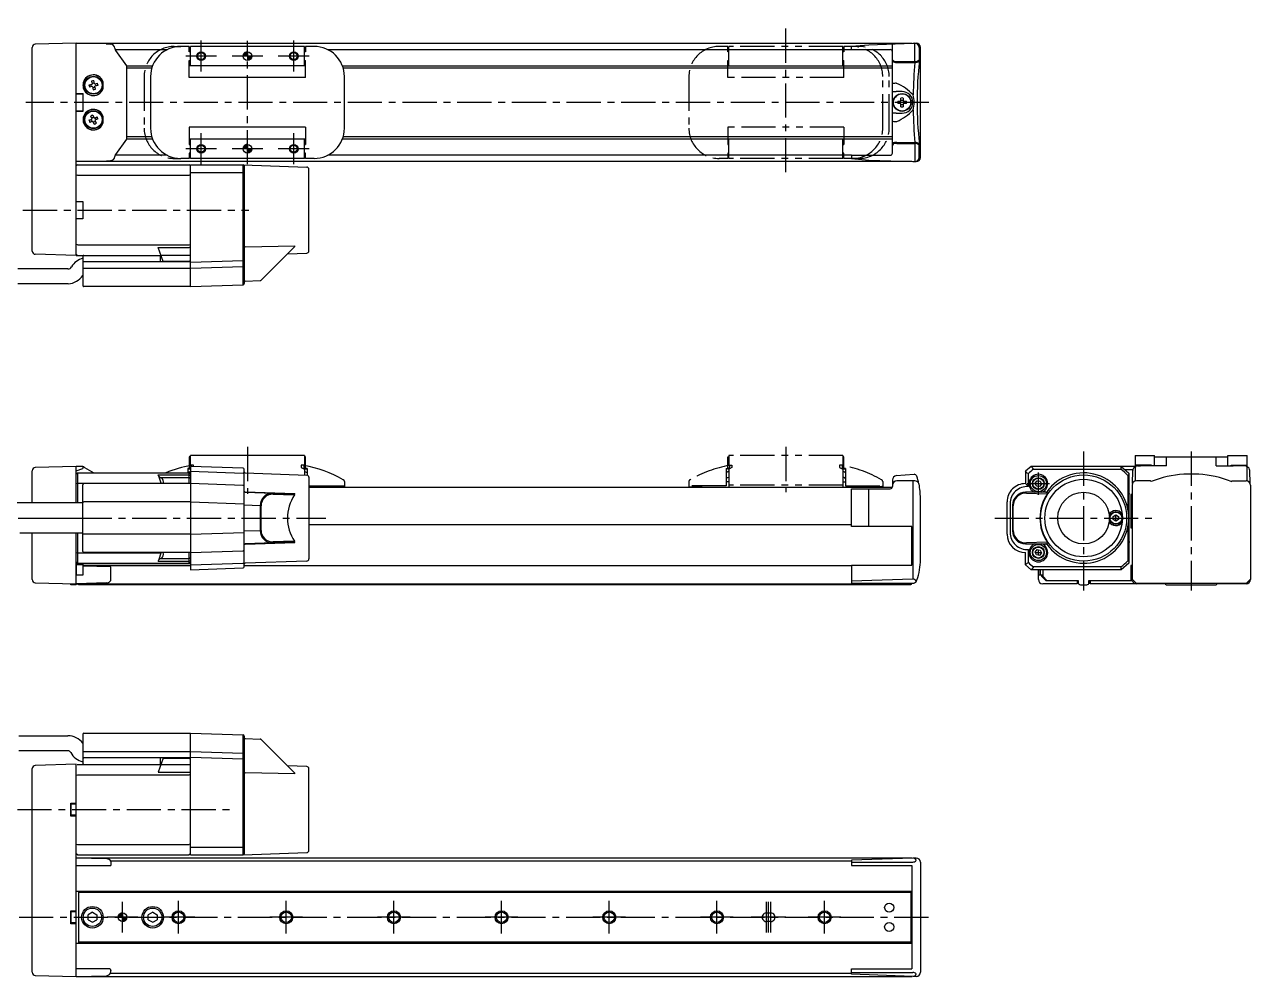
# Model space of a CAD drawing. Extents: x 0 to 855, y -8 to 442.
# Drawn here: x 286 to 855, y 0 to 442 of the extents above; entities that cross this region are included whole.
import ezdxf

# ---------------------------------------------------------------- set-up
doc = ezdxf.new("R2010")
doc.units = 0
doc.header["$LTSCALE"] = 0.5
doc.linetypes.add('CENTER', pattern=[50.8, 31.75, -6.35, 6.35, -6.35])
doc.linetypes.add('PHANTOM', pattern=[63.5, 31.75, -6.35, 6.35, -6.35, 6.35, -6.35])
for name, color, linetype in [('MSM_CENTER', 1, 'CENTER'), ('MSM_CONTINUOUS', 7, 'CONTINUOUS'), ('MSM_IMAGINARY', 6, 'PHANTOM'), ('MSM_NARROW', 5, 'CONTINUOUS')]:
    doc.layers.add(name, color=color, linetype=linetype)

# ---------------------------------------------------------------- blocks, each defined once
blk = doc.blocks.new('*U52')
at = {"layer": 'MSM_CONTINUOUS', "linetype": 'CONTINUOUS'}
for p, q in [((389.11, 427.34), (389.11, 426.72)), ((391.11, 427.34), (391.01, 426.72)), ((389.11, 426.72), (389.11, 426.17)), ((389.11, 426.17), (389.11, 425.72)), ((389.11, 425.72), (389.11, 425.44)), ((389.73, 425.44), (389.11, 425.34)), ((389.11, 425.34), (389.11, 425.44)), ((390.28, 425.72), (389.73, 425.44)), ((390.73, 426.17), (390.28, 425.72)), ((391.01, 426.72), (390.73, 426.17))]:
    blk.add_line(p, q, dxfattribs=at)
for points in [[(389.11, 427.34), (389.11, 426.72), (391.01, 426.72)], [(389.11, 426.72), (389.11, 426.17), (390.73, 426.17)], [(389.11, 426.17), (389.11, 425.72), (390.28, 425.72)], [(389.11, 425.72), (389.11, 425.44), (389.73, 425.44)]]:
    blk.add_solid(points, dxfattribs=at)
at = {"layer": 'MSM_CONTINUOUS', "linetype": 'CONTINUOUS', "extrusion": (0, 0, -1)}
for points in [[(-389.11, 427.34), (-391.11, 427.34), (-391.01, 426.72)], [(-389.11, 426.72), (-391.01, 426.72), (-390.73, 426.17)], [(-389.11, 426.17), (-390.73, 426.17), (-390.28, 425.72)], [(-389.11, 425.72), (-390.28, 425.72), (-389.73, 425.44)], [(-389.11, 425.44), (-389.73, 425.44), (-389.11, 425.34)]]:
    blk.add_solid(points, dxfattribs=at)
blk = doc.blocks.new('*U53')
at = {"layer": 'MSM_CONTINUOUS', "linetype": 'CONTINUOUS'}
for p, q in [((387.21, 427.96), (387.11, 427.34)), ((387.49, 428.52), (387.21, 427.96)), ((387.93, 428.96), (387.49, 428.52)), ((388.49, 429.25), (387.93, 428.96)), ((389.11, 429.34), (388.49, 429.25)), ((389.11, 429.25), (389.11, 429.34)), ((389.11, 429.25), (389.11, 428.96)), ((389.11, 428.96), (389.11, 428.52)), ((389.11, 428.52), (389.11, 427.96)), ((389.11, 427.96), (389.11, 427.34))]:
    blk.add_line(p, q, dxfattribs=at)
for points in [[(387.21, 427.96), (387.11, 427.34), (389.11, 427.34)], [(387.49, 428.52), (387.21, 427.96), (389.11, 427.96)], [(387.93, 428.96), (387.49, 428.52), (389.11, 428.52)], [(388.49, 429.25), (387.93, 428.96), (389.11, 428.96)], [(389.11, 429.34), (388.49, 429.25), (389.11, 429.25)]]:
    blk.add_solid(points, dxfattribs=at)
at = {"layer": 'MSM_CONTINUOUS', "linetype": 'CONTINUOUS', "extrusion": (0, 0, -1)}
for points in [[(-387.21, 427.96), (-389.11, 427.96), (-389.11, 427.34)], [(-387.49, 428.52), (-389.11, 428.52), (-389.11, 427.96)], [(-387.93, 428.96), (-389.11, 428.96), (-389.11, 428.52)], [(-388.49, 429.25), (-389.11, 429.25), (-389.11, 428.96)]]:
    blk.add_solid(points, dxfattribs=at)
blk = doc.blocks.new('*U54')
at = {"layer": 'MSM_CONTINUOUS', "linetype": 'CONTINUOUS'}
for p, q in [((387.21, 384.96), (387.11, 384.34)), ((387.49, 385.52), (387.21, 384.96)), ((387.93, 385.96), (387.49, 385.52)), ((388.49, 386.25), (387.93, 385.96)), ((389.11, 386.34), (388.49, 386.25)), ((389.11, 386.25), (389.11, 386.34)), ((389.11, 386.25), (389.11, 385.96)), ((389.11, 385.96), (389.11, 385.52)), ((389.11, 385.52), (389.11, 384.96)), ((389.11, 384.96), (389.11, 384.34))]:
    blk.add_line(p, q, dxfattribs=at)
for points in [[(387.21, 384.96), (387.11, 384.34), (389.11, 384.34)], [(387.49, 385.52), (387.21, 384.96), (389.11, 384.96)], [(387.93, 385.96), (387.49, 385.52), (389.11, 385.52)], [(388.49, 386.25), (387.93, 385.96), (389.11, 385.96)], [(389.11, 386.34), (388.49, 386.25), (389.11, 386.25)]]:
    blk.add_solid(points, dxfattribs=at)
at = {"layer": 'MSM_CONTINUOUS', "linetype": 'CONTINUOUS', "extrusion": (0, 0, -1)}
for points in [[(-387.21, 384.96), (-389.11, 384.96), (-389.11, 384.34)], [(-387.49, 385.52), (-389.11, 385.52), (-389.11, 384.96)], [(-387.93, 385.96), (-389.11, 385.96), (-389.11, 385.52)], [(-388.49, 386.25), (-389.11, 386.25), (-389.11, 385.96)]]:
    blk.add_solid(points, dxfattribs=at)
blk = doc.blocks.new('*U55')
at = {"layer": 'MSM_CONTINUOUS', "linetype": 'CONTINUOUS'}
for p, q in [((389.11, 384.34), (389.11, 383.72)), ((389.11, 383.72), (389.11, 383.17)), ((389.11, 383.17), (389.11, 382.72)), ((389.11, 382.72), (389.11, 382.44)), ((389.73, 382.44), (389.11, 382.34)), ((389.11, 382.34), (389.11, 382.44)), ((390.28, 382.72), (389.73, 382.44)), ((390.73, 383.17), (390.28, 382.72)), ((391.01, 383.72), (390.73, 383.17)), ((391.11, 384.34), (391.01, 383.72))]:
    blk.add_line(p, q, dxfattribs=at)
for points in [[(389.11, 384.34), (389.11, 383.72), (391.01, 383.72)], [(389.11, 383.72), (389.11, 383.17), (390.73, 383.17)], [(389.11, 383.17), (389.11, 382.72), (390.28, 382.72)], [(389.11, 382.72), (389.11, 382.44), (389.73, 382.44)]]:
    blk.add_solid(points, dxfattribs=at)
at = {"layer": 'MSM_CONTINUOUS', "linetype": 'CONTINUOUS', "extrusion": (0, 0, -1)}
for points in [[(-389.11, 384.34), (-391.11, 384.34), (-391.01, 383.72)], [(-389.11, 383.72), (-391.01, 383.72), (-390.73, 383.17)], [(-389.11, 383.17), (-390.73, 383.17), (-390.28, 382.72)], [(-389.11, 382.72), (-390.28, 382.72), (-389.73, 382.44)], [(-389.11, 382.44), (-389.73, 382.44), (-389.11, 382.34)]]:
    blk.add_solid(points, dxfattribs=at)
blk = doc.blocks.new('*U56')
at = {"layer": 'MSM_CONTINUOUS', "linetype": 'CONTINUOUS'}
for p, q in [((329.49, 28.68), (329.21, 28.12)), ((329.93, 29.12), (329.49, 28.68)), ((330.49, 29.4), (329.93, 29.12)), ((331.11, 29.5), (330.49, 29.4)), ((331.11, 29.4), (331.11, 29.5)), ((331.11, 29.4), (331.11, 29.12)), ((331.11, 29.12), (331.11, 28.68)), ((331.11, 28.68), (331.11, 28.12)), ((329.21, 28.12), (329.11, 27.5)), ((331.11, 28.12), (331.11, 27.5))]:
    blk.add_line(p, q, dxfattribs=at)
for points in [[(329.49, 28.68), (329.21, 28.12), (331.11, 28.12)], [(329.93, 29.12), (329.49, 28.68), (331.11, 28.68)], [(330.49, 29.4), (329.93, 29.12), (331.11, 29.12)], [(331.11, 29.5), (330.49, 29.4), (331.11, 29.4)], [(329.21, 28.12), (329.11, 27.5), (331.11, 27.5)]]:
    blk.add_solid(points, dxfattribs=at)
at = {"layer": 'MSM_CONTINUOUS', "linetype": 'CONTINUOUS', "extrusion": (0, 0, -1)}
for points in [[(-329.49, 28.68), (-331.11, 28.68), (-331.11, 28.12)], [(-329.93, 29.12), (-331.11, 29.12), (-331.11, 28.68)], [(-330.49, 29.4), (-331.11, 29.4), (-331.11, 29.12)], [(-329.21, 28.12), (-331.11, 28.12), (-331.11, 27.5)]]:
    blk.add_solid(points, dxfattribs=at)
blk = doc.blocks.new('*U57')
at = {"layer": 'MSM_CONTINUOUS', "linetype": 'CONTINUOUS'}
for p, q in [((331.11, 27.5), (331.11, 26.88)), ((331.11, 26.88), (331.11, 26.32)), ((331.11, 26.32), (331.11, 25.88)), ((331.11, 25.88), (331.11, 25.6)), ((331.73, 25.6), (331.11, 25.5)), ((331.11, 25.5), (331.11, 25.6)), ((332.28, 25.88), (331.73, 25.6)), ((332.73, 26.32), (332.28, 25.88)), ((333.01, 26.88), (332.73, 26.32)), ((333.11, 27.5), (333.01, 26.88))]:
    blk.add_line(p, q, dxfattribs=at)
for points in [[(331.11, 27.5), (331.11, 26.88), (333.01, 26.88)], [(331.11, 26.88), (331.11, 26.32), (332.73, 26.32)], [(331.11, 26.32), (331.11, 25.88), (332.28, 25.88)], [(331.11, 25.88), (331.11, 25.6), (331.73, 25.6)]]:
    blk.add_solid(points, dxfattribs=at)
at = {"layer": 'MSM_CONTINUOUS', "linetype": 'CONTINUOUS', "extrusion": (0, 0, -1)}
for points in [[(-331.11, 27.5), (-333.11, 27.5), (-333.01, 26.88)], [(-331.11, 26.88), (-333.01, 26.88), (-332.73, 26.32)], [(-331.11, 26.32), (-332.73, 26.32), (-332.28, 25.88)], [(-331.11, 25.88), (-332.28, 25.88), (-331.73, 25.6)], [(-331.11, 25.6), (-331.73, 25.6), (-331.11, 25.5)]]:
    blk.add_solid(points, dxfattribs=at)

msp = doc.modelspace()

# ---------------------------------------------------------------- linework, layer by layer
at = {"layer": 'MSM_CENTER'}
for p, q in [((639.11, 373.42), (639.11, 442.01)), ((367.61, 420.16), (367.61, 434.52)), ((389.11, 377.16), (389.11, 434.42)), ((410.61, 420.16), (410.61, 434.52)), ((374.79, 427.34), (360.43, 427.34)), ((396.19, 427.34), (382.03, 427.34)), ((417.79, 427.34), (403.43, 427.34)), ((705.58, 405.84), (286.19, 405.84)), ((367.61, 377.16), (367.61, 391.52)), ((410.61, 377.16), (410.61, 391.52)), ((374.79, 384.34), (360.43, 384.34)), ((396.19, 384.34), (382.03, 384.34)), ((417.79, 384.34), (403.43, 384.34)), ((284.81, 355.84), (389.74, 355.84)), ((389.11, 245.85), (389.11, 224.08)), ((639.11, 245.85), (639.11, 224.89)), ((777.39, 243.72), (777.39, 179.17)), ((827.39, 243.72), (827.39, 179.17)), ((756.4, 223.63), (756.4, 234.07)), ((751.18, 228.85), (761.62, 228.85)), ((284.81, 212.83), (425.56, 212.85)), ((736.11, 212.85), (811.59, 212.85)), ((792.4, 211.6), (792.4, 214.1)), ((755.15, 196.85), (757.65, 196.85)), ((756.4, 195.6), (756.4, 198.1)), ((282.28, 77.49), (382.44, 77.49)), ((331.11, 20.42), (331.11, 34.58)), ((357.11, 19.92), (357.11, 35.08)), ((407.11, 19.92), (407.11, 35.08)), ((457.11, 19.92), (457.11, 35.08)), ((507.11, 19.92), (507.11, 35.08)), ((557.11, 19.92), (557.11, 35.08)), ((607.11, 19.92), (607.11, 35.08)), ((630.11, 20.42), (630.11, 34.58)), ((631.11, 20.42), (631.11, 34.58)), ((632.11, 20.42), (632.11, 34.58)), ((657.11, 19.92), (657.11, 35.08)), ((283.06, 27.5), (705.63, 27.5)), ((338.19, 27.5), (324.03, 27.5)), ((364.69, 27.5), (349.53, 27.5)), ((414.69, 27.5), (399.53, 27.5)), ((464.69, 27.5), (449.53, 27.5)), ((514.69, 27.5), (499.53, 27.5)), ((564.69, 27.5), (549.53, 27.5)), ((614.69, 27.5), (599.53, 27.5)), ((637.19, 27.5), (623.03, 27.5)), ((639.19, 27.5), (625.03, 27.5)), ((664.69, 27.5), (649.53, 27.5))]:
    msp.add_line(p, q, dxfattribs=at)
at = {"layer": 'MSM_CONTINUOUS'}
for p, q in [((309.61, 433.34), (290.57, 432.84)), ((309.61, 433.34), (697.61, 433.34)), ((323.57, 432.98), (309.61, 433.34)), ((309.61, 334.83), (309.61, 433.34)), ((323.57, 432.98), (325.57, 432.83)), ((677.61, 432.63), (698.11, 433.34)), ((688.61, 382.34), (688.61, 433.01)), ((697.61, 433.34), (697.61, 433.33)), ((698.11, 433.34), (699.61, 433.34)), ((699, 424.85), (699, 433.34)), ((289.11, 336.83), (289.11, 431.34)), ((327.71, 430.34), (327.86, 430.01)), ((327.71, 430.34), (351.8, 430.34)), ((327.86, 430.01), (332.98, 422.84)), ((362.11, 431.84), (358.11, 431.84)), ((362.11, 429.34), (362.11, 431.84)), ((362.11, 430.34), (362.61, 430.34)), ((362.61, 429.34), (362.11, 429.34)), ((415.61, 431.84), (362.61, 431.84)), ((362.61, 422.84), (362.61, 431.84)), ((415.61, 422.84), (415.61, 431.84)), ((415.61, 430.34), (416.11, 430.34)), ((416.11, 429.34), (415.61, 429.34)), ((420.11, 431.84), (416.11, 431.84)), ((416.11, 431.84), (416.11, 429.34)), ((426.41, 430.34), (669.61, 430.34)), ((669.61, 431.93), (677.61, 432.63)), ((669.61, 430.34), (669.61, 431.93)), ((669.61, 430.34), (687.61, 430.34)), ((700.96, 431.34), (700.96, 425.67)), ((701.61, 380.34), (701.61, 431.34)), ((332.98, 422.84), (345.03, 422.84)), ((332.99, 422.84), (332.99, 388.84)), ((333, 422.84), (333, 417.84)), ((333, 421.84), (344.69, 421.84)), ((362.11, 417.34), (362.11, 425.34)), ((362.11, 425.34), (362.61, 425.34)), ((416.11, 422.84), (362.11, 422.84)), ((415.61, 425.34), (416.11, 425.34)), ((416.11, 417.34), (416.11, 425.34)), ((433.18, 422.84), (688.61, 422.84)), ((433.52, 421.84), (688.61, 421.84)), ((690.61, 424.84), (698.88, 424.84)), ((690.61, 424.45), (698.96, 424.45)), ((698.88, 424.84), (699, 424.85)), ((699.05, 424.45), (698.96, 424.45)), ((316.73, 415.76), (317.01, 414.25)), ((318.02, 414.44), (317.74, 415.95)), ((333.01, 417.84), (333, 417.84)), ((333.01, 417.84), (333.01, 393.84)), ((344.11, 417.84), (344.11, 393.84)), ((416.11, 417.34), (362.11, 417.34)), ((434.11, 393.84), (434.11, 417.84)), ((309.61, 409.97), (312.86, 409.97)), ((312.61, 409.84), (312.74, 409.97)), ((312.74, 401.71), (312.74, 409.97)), ((312.86, 401.71), (312.86, 409.97)), ((315.51, 413.98), (317.01, 414.25)), ((317.2, 413.24), (315.69, 412.96)), ((316.63, 413.14), (316.44, 414.15)), ((316.9, 414.82), (317.92, 415.01)), ((317.2, 413.24), (317.48, 411.74)), ((318.31, 412.87), (317.3, 412.68)), ((318.02, 414.44), (319.52, 414.72)), ((319.71, 413.71), (318.21, 413.43)), ((318.49, 411.93), (318.21, 413.43)), ((318.58, 414.55), (318.77, 413.54)), ((322.13, 412.4), (322.13, 415.28)), ((688.61, 410.84), (690.43, 410.84)), ((693.11, 410.84), (690.43, 410.84)), ((309.61, 409.84), (312.61, 409.84)), ((312.61, 409.84), (312.61, 401.84)), ((691.07, 406.36), (692.59, 406.36)), ((692.59, 405.33), (691.07, 405.33)), ((692.02, 405.33), (692.02, 406.36)), ((692.59, 406.36), (692.59, 407.89)), ((692.59, 406.93), (693.62, 406.93)), ((692.59, 403.8), (692.59, 405.33)), ((693.62, 404.75), (692.59, 404.75)), ((693.62, 407.89), (693.62, 406.36)), ((693.62, 406.36), (695.15, 406.36)), ((695.15, 405.33), (693.62, 405.33)), ((693.62, 405.33), (693.62, 403.8)), ((694.2, 406.36), (694.2, 405.33)), ((312.61, 401.84), (309.61, 401.84)), ((309.61, 401.71), (312.86, 401.71)), ((312.61, 401.84), (312.74, 401.71)), ((316.93, 398.12), (316.35, 399.53)), ((316.71, 398.65), (317.66, 399.05)), ((317.3, 399.93), (317.89, 398.52)), ((317.89, 398.52), (319.29, 399.1)), ((318.41, 398.74), (318.81, 397.79)), ((322.13, 396.56), (322.13, 399.13)), ((690.43, 400.84), (688.61, 400.84)), ((690.43, 400.84), (693.11, 400.84)), ((315.52, 397.53), (316.93, 398.12)), ((317.33, 397.17), (315.92, 396.58)), ((316.8, 396.95), (316.41, 397.9)), ((317.92, 395.76), (317.33, 397.17)), ((318.5, 397.04), (317.55, 396.64)), ((319.69, 398.15), (318.28, 397.57)), ((318.28, 397.57), (318.87, 396.16)), ((333, 393.84), (333, 388.84)), ((333, 393.84), (333.01, 393.84)), ((416.11, 394.34), (362.11, 394.34)), ((362.11, 394.34), (362.11, 386.34)), ((416.11, 394.34), (416.11, 386.34)), ((332.98, 388.84), (327.86, 381.68)), ((345.03, 388.84), (332.98, 388.84)), ((333, 389.04), (332.99, 389.04)), ((344.69, 389.84), (333, 389.84)), ((416.11, 388.84), (362.11, 388.84)), ((362.61, 379.84), (362.61, 388.84)), ((415.61, 379.84), (415.61, 388.84)), ((688.61, 388.84), (433.18, 388.84)), ((688.61, 389.84), (433.52, 389.84)), ((690.61, 387.23), (698.96, 387.23)), ((699.05, 387.23), (698.96, 387.23)), ((362.11, 386.34), (362.61, 386.34)), ((362.61, 382.34), (362.11, 382.34)), ((362.11, 382.34), (362.11, 379.84)), ((415.61, 386.34), (416.11, 386.34)), ((416.11, 382.34), (415.61, 382.34)), ((416.11, 379.84), (416.11, 382.34)), ((690.61, 386.84), (698.88, 386.84)), ((698.88, 386.84), (699, 386.84)), ((698.88, 386.84), (699, 386.84)), ((699, 386.84), (699, 378.34)), ((700.96, 380.34), (700.96, 386.01)), ((309.61, 378.34), (323.66, 378.71)), ((697.61, 378.34), (309.61, 378.34)), ((310.11, 376.84), (309.61, 376.34)), ((310.11, 376.84), (362.11, 376.84)), ((323.66, 378.71), (325.57, 378.85)), ((351.8, 381.34), (327.67, 381.34)), ((362.11, 379.84), (358.11, 379.84)), ((362.61, 381.34), (362.11, 381.34)), ((362.61, 376.34), (362.11, 376.84)), ((415.61, 379.84), (362.61, 379.84)), ((362.61, 320.34), (362.61, 376.84)), ((362.61, 376.84), (387.12, 376.84)), ((387.13, 321.2), (387.12, 376.84)), ((387.12, 376.84), (416.64, 375.83)), ((387.61, 376.34), (387.61, 321.7)), ((416.11, 381.34), (415.61, 381.34)), ((420.11, 379.84), (416.11, 379.84)), ((669.61, 381.34), (426.41, 381.34)), ((669.61, 381.34), (669.61, 379.76)), ((669.61, 381.34), (687.61, 381.34)), ((669.61, 379.76), (677.61, 379.06)), ((677.61, 379.06), (698.11, 378.34)), ((697.61, 378.34), (697.61, 378.36)), ((698.11, 378.34), (699.61, 378.34)), ((310.11, 372.01), (309.61, 371.84)), ((310.11, 372.01), (362.11, 372.01)), ((362.61, 371.84), (362.11, 372.01)), ((362.61, 373.34), (387.12, 373.34)), ((417.61, 336.86), (417.61, 374.83)), ((309.61, 359.84), (312.61, 359.84)), ((312.61, 359.84), (312.61, 351.84)), ((312.61, 351.84), (309.61, 351.84)), ((310.11, 339.68), (309.61, 339.85)), ((310.11, 339.68), (362.11, 339.68)), ((350.01, 332.04), (347.66, 338.49)), ((347.66, 338.49), (362.11, 338.48)), ((362.11, 339.68), (362.61, 339.85)), ((362.11, 338.48), (362.61, 338.8)), ((388.09, 338.77), (411.07, 339.19)), ((395.41, 323.25), (410.93, 338.76)), ((309.61, 334.83), (290.57, 335.33)), ((309.61, 335.34), (310.11, 334.84)), ((309.61, 334.83), (310.11, 334.84)), ((310.11, 334.84), (348.99, 334.84)), ((312.61, 334.34), (312.61, 320.84)), ((362.61, 331.83), (313.11, 331.83)), ((348.61, 334.84), (348.61, 331.83)), ((348.94, 334.97), (362.11, 334.97)), ((362.11, 332.04), (350.01, 332.04)), ((360.71, 332.04), (360.71, 331.83)), ((362.11, 334.97), (362.61, 334.95)), ((362.61, 332.54), (362.11, 332.04)), ((387.12, 332.33), (362.61, 331.47)), ((407.71, 335.54), (416.64, 335.86)), ((305.74, 328.54), (282.42, 328.54)), ((312.61, 328.84), (362.61, 328.84)), ((362.61, 328.84), (387.12, 329.69)), ((387.12, 329.69), (387.61, 329.69)), ((305.88, 321.54), (282.44, 321.54)), ((362.61, 320.34), (313.11, 320.34)), ((362.61, 320.34), (387.13, 321.2)), ((388.09, 322.86), (395.07, 323.1)), ((362.61, 241.35), (362.11, 241.35)), ((362.11, 241.35), (362.11, 235.64)), ((415.61, 241.85), (362.61, 241.85)), ((362.61, 237.27), (362.61, 241.85)), ((415.61, 241.85), (415.61, 237.27)), ((416.11, 241.35), (415.61, 241.35)), ((416.11, 235.64), (416.11, 241.35)), ((801.39, 241.85), (801.39, 230.09)), ((801.39, 241.85), (810.39, 241.85)), ((810.39, 237.17), (810.39, 241.85)), ((810.39, 241.35), (844.39, 241.35)), ((815.89, 237.17), (815.89, 241.35)), ((838.89, 237.17), (838.89, 241.35)), ((844.39, 237.17), (844.39, 241.85)), ((844.39, 241.85), (853.39, 241.85)), ((853.39, 230.09), (853.39, 241.85)), ((289.11, 219.85), (289.11, 234.85)), ((309.61, 236.85), (290.57, 236.35)), ((312.61, 236.77), (309.61, 236.85)), ((309.61, 219.85), (309.61, 236.85)), ((309.61, 234.85), (312.61, 235.85)), ((309.61, 233.35), (310.11, 233.85)), ((310.11, 233.85), (362.11, 233.85)), ((310.11, 233.85), (310.11, 219.85)), ((312.61, 236.77), (312.61, 235.85)), ((313.48, 236.34), (317.8, 233.85)), ((362.11, 235.85), (361.36, 235.85)), ((361.36, 235.85), (361.36, 233.85)), ((361.36, 235.48), (362.61, 235.75)), ((362.61, 233.35), (362.11, 233.85)), ((362.11, 228.85), (362.11, 233.85)), ((364.11, 237.35), (362.61, 237.35)), ((387.13, 235.99), (362.61, 236.85)), ((362.61, 236.85), (362.61, 188.85)), ((362.61, 234.6), (387.13, 233.74)), ((363.01, 237.12), (363.01, 236.84)), ((364.11, 236.82), (364.11, 237.35)), ((387.61, 190.2), (387.61, 235.49)), ((388.09, 233.83), (416.64, 232.83)), ((415.61, 237.35), (414.11, 237.35)), ((414.11, 237.35), (414.11, 236.35)), ((414.11, 236.35), (415.61, 235.48)), ((415.21, 237.12), (415.21, 236.64)), ((415.61, 235.84), (415.61, 232.87)), ((416.86, 235.85), (416.11, 235.85)), ((416.86, 235.85), (416.86, 232.8)), ((753.03, 236.85), (750.4, 234.6)), ((750.4, 234.6), (750.4, 228.85)), ((751.26, 233.74), (750.4, 234.6)), ((751.76, 233.53), (751.26, 233.74)), ((751.76, 227.49), (751.76, 233.53)), ((801.39, 236.85), (753.03, 236.85)), ((753.89, 235.99), (753.03, 236.85)), ((754.06, 235.49), (753.89, 235.99)), ((754.06, 235.49), (794.73, 235.49)), ((794.73, 235.49), (794.9, 235.99)), ((794.9, 235.99), (794.9, 236.85)), ((794.9, 236.85), (798.4, 233.72)), ((796.58, 235.35), (800.25, 235.35)), ((798.4, 233.72), (798.4, 191.98)), ((800.03, 228.88), (800.19, 234.9)), ((808.89, 237.35), (801.39, 237.35)), ((801.41, 236.35), (801.39, 236.35)), ((801.39, 236.09), (801.39, 236.15)), ((802.39, 237.17), (803.89, 237.17)), ((803.89, 237.31), (803.89, 237.32)), ((803.89, 237.32), (807.89, 237.32)), ((803.89, 237.17), (803.89, 237.31)), ((807.89, 237.32), (807.89, 237.31)), ((807.89, 237.31), (807.89, 237.17)), ((815.89, 237.17), (807.89, 237.17)), ((808.89, 237.17), (808.89, 237.35)), ((838.89, 237.17), (846.89, 237.17)), ((845.89, 237.35), (853.39, 237.35)), ((845.89, 237.17), (845.89, 237.35)), ((846.89, 237.32), (846.89, 237.17)), ((846.89, 237.32), (850.89, 237.32)), ((850.89, 237.17), (850.89, 237.32)), ((852.39, 237.17), (850.89, 237.17)), ((853.38, 236.35), (853.39, 236.35)), ((854.76, 228.88), (854.6, 234.9)), ((309.61, 228.84), (310.11, 229.01)), ((310.11, 229.01), (348.99, 229.01)), ((312.61, 197.35), (312.61, 228.35)), ((362.61, 228.85), (313.11, 228.85)), ((347.67, 232.86), (362.11, 232.86)), ((347.67, 232.86), (347.95, 232.31)), ((347.95, 232.31), (348.26, 231.92)), ((348.26, 231.92), (348.6, 231.69)), ((348.6, 231.69), (349.13, 231.62)), ((348.99, 231.65), (362.11, 231.65)), ((348.99, 229.01), (348.99, 228.85)), ((348.99, 229.01), (348.99, 228.85)), ((362.61, 232.49), (362.11, 232.86)), ((362.61, 231.15), (362.11, 231.65)), ((362.61, 233.35), (362.6, 233.35)), ((362.61, 233.35), (362.6, 233.35)), ((387.13, 227.99), (362.61, 228.85)), ((417.61, 231.83), (417.61, 193.86)), ((417.61, 227.85), (420.11, 227.85)), ((420.11, 227.85), (434.03, 227.85)), ((434.03, 227.35), (434.03, 227.85)), ((434.11, 229.77), (434.11, 227.35)), ((688.61, 230.56), (688.61, 227.45)), ((690.43, 232.55), (698.69, 233.27)), ((699, 230.15), (690.61, 230.15)), ((698.11, 228.15), (698.11, 184.52)), ((750.4, 228.85), (751.76, 227.49)), ((754.97, 229.04), (755.85, 230.18)), ((755.52, 227.7), (754.97, 229.04)), ((755.85, 230.18), (757.28, 229.99)), ((757.83, 228.66), (756.96, 227.51)), ((757.28, 229.99), (757.83, 228.66)), ((798.4, 232.87), (797.9, 232.66)), ((797.9, 232.66), (797.9, 219.27)), ((799.89, 228.15), (799.89, 184.52)), ((808.39, 230.15), (801.89, 230.15)), ((808.78, 229.76), (808.39, 230.15)), ((846, 229.76), (846.39, 230.15)), ((846.39, 230.15), (852.89, 230.15)), ((854.89, 228.15), (854.89, 184.35)), ((387.61, 225.33), (387.62, 225.28)), ((387.62, 225.28), (387.64, 225.22)), ((387.64, 225.22), (387.69, 225.17)), ((387.69, 225.17), (387.75, 225.13)), ((387.75, 225.13), (387.82, 225.09)), ((387.82, 225.09), (387.9, 225.07)), ((387.9, 225.07), (388, 225.05)), ((388, 225.05), (388.09, 225.04)), ((388.09, 225.04), (411.07, 224.25)), ((388.09, 224.83), (410.23, 224.06)), ((401.11, 223.89), (410.57, 223.56)), ((410.57, 223.56), (410.93, 223.61)), ((417.61, 227.15), (688.56, 227.15)), ((434.11, 227.35), (432.11, 227.35)), ((669.61, 208.95), (669.61, 226.45)), ((669.61, 226.45), (687.61, 226.45)), ((677.61, 208.95), (677.61, 226.45)), ((701.61, 193.65), (701.61, 222.15)), ((759.92, 224.83), (750.42, 224.83)), ((750.86, 224.39), (760.32, 224.06)), ((756.96, 227.51), (755.52, 227.7)), ((760.75, 224.25), (760.33, 225.04)), ((799.39, 223.85), (799.39, 208.35)), ((799.89, 223.85), (799.39, 223.85)), ((799.42, 223.65), (799.89, 223.65)), ((312.61, 219.85), (282.18, 219.85)), ((312.61, 220.35), (313.11, 220.35)), ((362.61, 220.35), (313.11, 220.35)), ((362.61, 220.35), (387.61, 219.5)), ((395.07, 218.59), (387.61, 218.84)), ((395.07, 218.59), (395.07, 207.11)), ((395.07, 218.59), (395.41, 218.59)), ((395.41, 207.11), (395.41, 218.59)), ((741.9, 205.35), (741.9, 220.35)), ((743.26, 219.5), (743.26, 206.2)), ((744.42, 218.84), (744.42, 206.86)), ((744.66, 207.11), (744.66, 218.59)), ((797.9, 219.27), (798.4, 219.27)), ((799.39, 217.85), (799.82, 217.42)), ((799.82, 217.42), (799.39, 217.42)), ((799.82, 215.28), (799.82, 217.42)), ((282.67, 212.85), (312.61, 212.85)), ((791.12, 213.59), (792.4, 214.33)), ((791.12, 212.11), (791.12, 213.59)), ((792.4, 211.37), (791.12, 212.11)), ((792.4, 214.33), (793.68, 213.59)), ((793.68, 212.11), (792.4, 211.37)), ((793.68, 213.59), (793.68, 212.11)), ((799.39, 215.28), (799.82, 215.28)), ((799.39, 214.85), (799.82, 215.28)), ((312.61, 205.85), (283.37, 205.85)), ((289.11, 184.35), (289.11, 205.85)), ((309.61, 191.35), (309.61, 205.85)), ((310.11, 205.85), (310.11, 191.85)), ((362.61, 205.35), (312.61, 205.35)), ((362.61, 205.35), (387.61, 206.2)), ((387.61, 206.86), (395.07, 207.11)), ((395.07, 207.11), (395.41, 207.11)), ((417.61, 209.85), (669.61, 209.85)), ((697.61, 208.95), (669.61, 208.95)), ((697.61, 190.95), (697.61, 208.95)), ((797.9, 206.42), (798.4, 206.42)), ((797.9, 206.42), (797.9, 193.03)), ((799.39, 208.35), (799.89, 208.35)), ((799.89, 208.65), (799.59, 208.35)), ((410.23, 201.64), (388.09, 200.87)), ((388.09, 200.66), (411.07, 201.45)), ((410.57, 202.14), (401.11, 201.81)), ((410.93, 202.09), (410.57, 202.14)), ((750.42, 200.87), (759.92, 200.87)), ((760.32, 201.64), (750.86, 201.31)), ((760.33, 200.66), (760.75, 201.45)), ((309.61, 196.86), (310.11, 196.68)), ((310.11, 196.68), (348.99, 196.68)), ((362.61, 196.85), (313.11, 196.85)), ((347.95, 193.38), (348.26, 193.78)), ((348.26, 193.78), (348.6, 194)), ((348.6, 194), (349.13, 194.07)), ((348.99, 196.85), (348.99, 196.68)), ((348.99, 194.05), (362.11, 194.05)), ((362.11, 191.85), (362.11, 196.85)), ((362.11, 194.05), (362.61, 194.55)), ((362.61, 196.85), (387.13, 197.7)), ((750.4, 191.1), (750.4, 196.85)), ((751.76, 192.17), (751.76, 198.2)), ((754.97, 197.04), (755.85, 198.18)), ((755.52, 195.7), (754.97, 197.04)), ((756.96, 195.51), (755.52, 195.7)), ((755.85, 198.18), (757.28, 197.99)), ((757.83, 196.66), (756.96, 195.51)), ((757.28, 197.99), (757.83, 196.66)), ((310.11, 191.85), (309.61, 192.35)), ((309.61, 191.76), (362.61, 191.76)), ((309.61, 191.35), (312.61, 191.35)), ((309.61, 181.85), (309.61, 191.35)), ((309.61, 191.35), (309.61, 186.35)), ((310.11, 191.85), (362.11, 191.85)), ((312.61, 191.35), (312.61, 186.35)), ((312.61, 190.85), (362.61, 190.85)), ((325.61, 190.23), (312.61, 190.57)), ((325.61, 183.85), (325.61, 190.23)), ((347.67, 192.83), (347.95, 193.38)), ((347.67, 192.83), (362.11, 192.83)), ((362.11, 192.83), (362.61, 193.21)), ((362.11, 191.85), (362.61, 192.35)), ((362.61, 191.1), (387.13, 191.95)), ((362.61, 188.85), (387.13, 189.7)), ((387.61, 190.85), (669.61, 190.85)), ((416.64, 192.86), (388.09, 191.87)), ((669.61, 190.95), (697.61, 190.95)), ((669.61, 190.95), (669.61, 182.65)), ((750.4, 191.1), (751.26, 191.95)), ((753.03, 188.85), (750.4, 191.1)), ((751.26, 191.95), (751.76, 192.17)), ((753.89, 189.7), (753.03, 188.85)), ((794.9, 188.85), (753.03, 188.85)), ((754.06, 190.2), (753.89, 189.7)), ((794.73, 190.2), (754.06, 190.2)), ((756.39, 184.35), (756.39, 188.85)), ((756.47, 188.85), (756.47, 186.35)), ((757.39, 186.35), (757.39, 188.85)), ((758.39, 188.85), (758.39, 185.85)), ((794.9, 189.7), (794.73, 190.2)), ((798.4, 191.98), (794.9, 188.85)), ((794.9, 188.85), (794.9, 189.7)), ((797.9, 193.03), (798.4, 192.83)), ((799.89, 190.85), (799.39, 190.85)), ((799.39, 190.85), (799.39, 183.85)), ((799.89, 190.65), (799.69, 190.85)), ((290.57, 182.85), (309.61, 182.35)), ((307.11, 181.85), (307.11, 182.41)), ((312.61, 186.35), (309.61, 186.35)), ((323.77, 182.72), (309.61, 182.35)), ((309.61, 182.35), (697.61, 182.35)), ((310.61, 181.85), (310.61, 182.35)), ((698.1, 184.52), (669.61, 183.52)), ((669.61, 182.65), (698.12, 182.65)), ((697.11, 182.35), (697.11, 181.85)), ((697.61, 182.35), (697.61, 182.65)), ((758.39, 186.35), (756.39, 186.35)), ((757.89, 186.35), (757.89, 185.85)), ((757.96, 185.92), (757.89, 185.85)), ((759.89, 183.85), (757.89, 185.85)), ((757.96, 185.92), (757.96, 186.35)), ((757.96, 185.92), (759.96, 183.92)), ((758.39, 185.85), (760.39, 183.85)), ((774.35, 182.35), (758.39, 182.35)), ((759.89, 183.85), (759.96, 183.92)), ((759.89, 183.85), (774.89, 183.85)), ((759.96, 183.92), (760.32, 183.92)), ((774.35, 183.85), (774.35, 182.35)), ((774.39, 182.42), (774.35, 182.35)), ((774.39, 183.85), (774.39, 182.42)), ((774.99, 182.42), (774.39, 182.42)), ((774.89, 183.85), (774.89, 182.85)), ((780.39, 182.42), (779.79, 182.42)), ((779.89, 183.85), (799.96, 183.85)), ((779.89, 182.85), (779.89, 183.85)), ((780.39, 183.85), (780.39, 182.42)), ((780.44, 182.35), (780.39, 182.42)), ((780.44, 182.35), (780.44, 183.85)), ((815.39, 182.35), (780.44, 182.35)), ((799.39, 184.35), (799.64, 184.1)), ((799.64, 184.1), (799.96, 183.85)), ((799.89, 184.52), (801.76, 182.65)), ((801.76, 182.65), (853.02, 182.65)), ((815.39, 182.25), (815.39, 182.65)), ((815.79, 181.85), (815.39, 182.25)), ((839.39, 182.25), (838.99, 181.85)), ((839.39, 182.25), (839.39, 182.65)), ((852.89, 182.35), (839.39, 182.35)), ((853.02, 182.65), (854.89, 184.52)), ((309.61, 181.85), (307.11, 181.85)), ((697.11, 181.85), (310.61, 181.85)), ((775.89, 181.85), (778.89, 181.85)), ((815.79, 181.85), (838.99, 181.85)), ((282.9, 111.79), (305.74, 111.79)), ((312.61, 112.49), (312.61, 98.49)), ((313.11, 113), (362.61, 113)), ((362.61, 56.49), (362.61, 113)), ((362.61, 113), (387.13, 112.14)), ((387.12, 56.5), (387.13, 112.14)), ((387.61, 111.64), (387.61, 57)), ((388.09, 110.48), (395.07, 110.24)), ((395.41, 110.09), (410.93, 94.58)), ((305.74, 104.79), (282.92, 104.79)), ((312.61, 104.5), (362.61, 104.51)), ((362.61, 104.51), (387.12, 103.65)), ((309.61, 98.5), (290.57, 98)), ((309.61, 0), (309.61, 98.5)), ((309.99, 98.49), (348.99, 98.49)), ((310.11, 98.49), (310.11, 98.49)), ((362.61, 101.49), (313.11, 101.49)), ((350.01, 101.29), (347.66, 94.86)), ((348.61, 101.49), (348.61, 98.49)), ((348.94, 98.37), (362.11, 98.37)), ((350.01, 101.29), (362.11, 101.29)), ((360.71, 101.29), (360.71, 101.49)), ((362.11, 101.29), (362.61, 100.79)), ((362.11, 98.37), (362.61, 98.4)), ((362.61, 101.87), (387.12, 101.01)), ((416.64, 97.49), (407.71, 97.8)), ((289.11, 2), (289.11, 96.5)), ((309.61, 93.48), (310.11, 93.65)), ((310.11, 93.65), (362.11, 93.65)), ((347.66, 94.86), (362.11, 94.87)), ((362.11, 94.87), (362.61, 94.54)), ((362.61, 93.48), (362.11, 93.65)), ((411.07, 94.15), (388.09, 94.58)), ((417.61, 58.51), (417.61, 96.49)), ((307.01, 80.5), (309.61, 80.55)), ((307.01, 74.5), (307.01, 80.5)), ((307.01, 79.99), (307.11, 79.99)), ((307.11, 80.5), (307.11, 74.5)), ((309.61, 80), (307.11, 80)), ((307.11, 74.99), (307.01, 74.99)), ((309.61, 74.45), (307.01, 74.5)), ((307.11, 75), (309.61, 75)), ((309.61, 61.5), (310.11, 61.33)), ((310.11, 56.49), (309.61, 56.99)), ((310.11, 61.33), (362.11, 61.33)), ((362.61, 61.5), (362.11, 61.33)), ((362.61, 56.99), (362.11, 56.49)), ((362.61, 60), (387.12, 60)), ((387.12, 56.5), (416.64, 57.51)), ((697.61, 55), (309.61, 55)), ((323.86, 54.63), (309.61, 55)), ((309.61, 51.5), (325.61, 51.5)), ((310.11, 56.49), (362.11, 56.49)), ((669.61, 53.5), (325.61, 53.5)), ((325.61, 53.5), (325.61, 51.5)), ((362.61, 56.5), (387.12, 56.5)), ((698.1, 55), (669.61, 54)), ((669.61, 54), (669.61, 51.5)), ((669.61, 53.13), (698.12, 53.13)), ((669.61, 51.5), (697.61, 51.5)), ((697.61, 54.98), (697.61, 55)), ((697.61, 51.5), (697.61, 3.5)), ((698.11, 55), (698.1, 55)), ((699.61, 55), (698.11, 55)), ((701.61, 53), (701.61, 2)), ((697.61, 39.5), (309.61, 39.5)), ((310.61, 39.5), (310.61, 15.5)), ((310.61, 39.1), (697.11, 39.1)), ((697.11, 39.5), (697.11, 15.5)), ((307.01, 30.5), (309.61, 30.55)), ((307.01, 24.5), (307.01, 30.5)), ((307.11, 30.5), (307.11, 24.5)), ((309.61, 30), (307.11, 30)), ((317.11, 29.86), (315.07, 28.68)), ((315.07, 26.32), (315.07, 28.68)), ((317.11, 29.86), (319.15, 28.68)), ((319.15, 28.68), (319.15, 26.32)), ((345.11, 29.86), (343.07, 28.68)), ((343.07, 26.32), (343.07, 28.68)), ((345.11, 29.86), (347.15, 28.68)), ((347.15, 28.68), (347.15, 26.32)), ((630.11, 29.5), (632.11, 29.5)), ((309.61, 24.45), (307.01, 24.5)), ((307.11, 25), (309.61, 25)), ((315.07, 26.32), (317.11, 25.14)), ((317.11, 25.14), (319.15, 26.32)), ((343.07, 26.32), (345.11, 25.14)), ((345.11, 25.14), (347.15, 26.32)), ((632.11, 25.5), (630.11, 25.5)), ((309.61, 15.5), (697.61, 15.5)), ((697.11, 15.9), (310.61, 15.9)), ((290.57, 0.5), (309.61, 0)), ((325.41, 3.5), (309.61, 3.5)), ((309.61, 0), (323.66, 0.37)), ((309.61, 0), (697.61, 0)), ((325.41, 3.5), (325.61, 2.63)), ((325.41, 1.5), (669.61, 1.5)), ((325.61, 2.37), (325.61, 2.63)), ((669.61, 3.5), (697.61, 3.5)), ((669.61, 1), (669.61, 3.5)), ((669.61, 1.87), (698.12, 1.87)), ((698.1, 0), (669.61, 1)), ((697.61, 0.02), (697.61, 0)), ((698.11, 0), (698.1, 0)), ((699.61, 0), (698.11, 0))]:
    msp.add_line(p, q, dxfattribs=at)
for centre, radius in [((367.61, 427.34), 1.62), ((389.11, 427.34), 2), ((410.61, 427.34), 1.62), ((317.61, 413.84), 4.15), ((317.61, 413.84), 4), ((693.11, 405.84), 4.15), ((693.11, 405.84), 4), ((317.61, 397.84), 4.15), ((317.61, 397.84), 4), ((367.61, 384.34), 1.62), ((389.11, 384.34), 2), ((410.61, 384.34), 1.62), ((756.4, 228.85), 3.75), ((756.4, 228.85), 2.75), ((756.4, 228.85), 2.55), ((777.39, 212.85), 20), ((777.4, 212.85), 18), ((777.4, 212.85), 12), ((792.4, 212.85), 3), ((792.4, 212.85), 2.75), ((756.4, 196.85), 3.75), ((756.4, 196.85), 2.75), ((756.4, 196.85), 2.55), ((317.11, 27.5), 5), ((317.11, 27.5), 4.25), ((331.11, 27.5), 2), ((345.11, 27.5), 5), ((345.11, 27.5), 4.25), ((357.11, 27.5), 2.46), ((407.11, 27.5), 2.46), ((457.11, 27.5), 2.46), ((507.11, 27.5), 2.46), ((557.11, 27.5), 2.46), ((607.11, 27.5), 2.46), ((657.11, 27.5), 2.46), ((687.11, 32), 2.1), ((687.11, 23), 2.1)]:
    msp.add_circle(centre, radius, dxfattribs=at)
for centre, radius, start, end in [((290.61, 431.34), 1.5, 91.5, 180), ((325.49, 430.82), 2.01, 5.0183, 87.7799), ((698.98, 431.36), 1.98, 359.4211, 89.4095), ((699.61, 431.34), 2, 0.0005, 89.9997), ((328.97, 431.12), 1.48, 184.7116, 211.5732), ((358.11, 417.84), 14, 90, 180), ((420.11, 417.84), 14, 0, 90), ((687.61, 429.34), 1, 359.9986, 90.0006), ((690.29, 426.91), 2.09, 216.2974, 278.7025), ((690.16, 427.08), 2.67, 234.5555, 279.707), ((969.06, 401.66), 270.97, 175.1754, 178.3805), ((669.61, 418.26), 30, 11.9156, 12.6812), ((699, 427.6), 2.75, 270.0714, 315.4882), ((699.12, 428.96), 4.5, 269.1252, 296.2792), ((874.09, 405.84), 174.02, 173.7069, 186.2931), ((673.35, 419.66), 28.26, 10.7272, 12.2855), ((317.54, 413.84), 4.82, 17.399, 165.9082), ((317.61, 413.84), 4.75, 17.6548, 342.3452), ((321.35, 393.74), 22.49, 99.2377, 101.8614), ((317.42, 413.84), 4.71, 165.5719, 194.427), ((317.54, 413.84), 4.82, 194.0905, 342.6011), ((337.72, 417.59), 22.51, 189.2387, 191.8607), ((313.86, 433.95), 22.5, 279.238, 281.8615), ((297.51, 410.1), 22.5, 9.2379, 11.8615), ((688.75, 414.42), 0.183, 105.3444, 141.2178), ((689.46, 410.36), 4.3, 95.6786, 100.1228), ((689.82, 408.85), 5.85, 92.9714, 97.784), ((690.79, 386.29), 28.43, 90.7241, 92.5638), ((690.42, 414.28), 0.429, 64.4399, 88.585), ((681.87, 394.2), 22.26, 42.7918, 66.8738), ((693.11, 405.84), 5, 270, 90), ((713.62, 405.84), 22.56, 178.6921, 181.3079), ((693.11, 385.4), 22.5, 88.6882, 91.3118), ((672.63, 405.84), 22.52, 358.6899, 1.3101), ((686.61, 405.84), 12.1, 343.3009, 16.6989), ((317.8, 397.84), 5.04, 168.9192, 191.0821), ((317.54, 397.84), 4.77, 15.6129, 168.2942), ((317.61, 397.84), 4.7, 15.8427, 344.1573), ((325.48, 378.97), 22.5, 111.3441, 113.9674), ((298.74, 389.97), 22.49, 21.3433, 23.9675), ((681.87, 417.49), 22.26, 293.1262, 317.2082), ((693.11, 426.3), 22.51, 268.6889, 271.3111), ((965.29, 409.81), 267.19, 181.5967, 184.8472), ((317.54, 397.84), 4.77, 191.7075, 344.387), ((336.48, 405.72), 22.5, 201.3441, 203.9675), ((309.73, 416.72), 22.51, 291.3444, 293.9668), ((358.11, 393.84), 14, 180, 270), ((420.11, 393.84), 14, 270, 0), ((688.79, 397.33), 0.251, 222.8365, 272.4963), ((690.34, 408.8), 11.82, 262.5374, 270.46), ((690.41, 397.47), 0.493, 273.0178, 293.9573), ((690.2, 384.42), 2.85, 81.7683, 123.9877), ((669.61, 393.43), 30, 347.3188, 348.0844), ((699.11, 382.7), 4.53, 63.8001, 90.7962), ((329.47, 380.53), 1.97, 144.4536, 157.3178), ((687.61, 382.34), 1, 269.9994, 0.0013), ((690.31, 384.74), 2.12, 81.8774, 143.1225), ((698.99, 384.07), 2.77, 44.6675, 89.7729), ((673.28, 392.04), 28.33, 347.7162, 349.2707), ((325.49, 380.86), 2.01, 272.2217, 354.9801), ((329.49, 380.52), 2.01, 157.2793, 175.0532), ((387.11, 376.34), 0.501, 0.0514, 88.5522), ((416.61, 374.83), 1, 0.0001, 88), ((698.98, 380.32), 1.98, 270.5905, 0.5789), ((699.61, 380.34), 2, 270.0003, 359.9996), ((387.2, 372.77), 0.575, 44.2899, 97.5714), ((290.61, 336.83), 1.5, 180, 268.5), ((388.11, 338.27), 0.5, 92.0136, 179.9555), ((410.62, 339.11), 0.455, 311.3137, 10.4267), ((416.61, 336.86), 1, 272, 0), ((314.97, 325.03), 8.75, 105.6939, 149.2461), ((313.11, 334.34), 0.5, 90.0012, 179.9996), ((313.11, 331.33), 0.5, 89.9991, 180.0009), ((387.19, 332.92), 0.594, 263.704, 314.7468), ((305.74, 330.53), 2, 270, 329.2461), ((304.86, 331.02), 9.53, 276.1736, 324.4042), ((387.11, 330.2), 0.5, 271.9464, 359.8064), ((313.11, 320.84), 0.5, 179.9986, 270.0014), ((387.11, 321.7), 0.5, 272, 360), ((388.11, 322.36), 0.5, 92, 180), ((395.06, 323.6), 0.5, 272, 315), ((290.61, 234.85), 1.5, 91.5, 180), ((310.05, 230.41), 6.85, 59.9291, 68.0799), ((374.1, 178.38), 60, 100.8189, 112.4166), ((382.49, 189.77), 48.96, 113.9578, 115.5686), ((362.01, 236.64), 1, 281.9978, 306.8699), ((362.81, 237.12), 0.2, 360, 81.4696), ((387.11, 235.49), 0.5, 0.0414, 87.1578), ((387.2, 233.25), 0.494, 34.0728, 97.6396), ((388.11, 234.33), 0.5, 180.0001, 267.9999), ((415.41, 237.12), 0.2, 98.5304, 180), ((416.21, 236.64), 1, 180, 258.0022), ((404.12, 178.38), 60, 60.568, 79.1811), ((401.77, 167.75), 69.39, 77.4423, 78.4976), ((397.09, 192.72), 45.71, 64.3741, 66.0996), ((771.39, 212.86), 28.51, 127.446, 133.5244), ((777.41, 212.85), 20.99, 215.5105, 144.4895), ((777.4, 212.86), 28.5, 44.0041, 52.554), ((802.19, 234.85), 2, 113.3721, 178.5074), ((802.4, 236.16), 1.01, 90.6398, 180.6256), ((852.38, 236.16), 1.01, 359.3744, 89.3603), ((852.6, 234.85), 2, 1.4926, 66.6279), ((313.11, 228.35), 0.5, 90, 180), ((317.13, 220.23), 33.04, 15.4091, 22.4757), ((346.99, 229.41), 3.07, 349.3808, 45.921), ((387.11, 227.49), 0.5, 0.074, 88), ((416.61, 231.83), 1, 360, 88), ((432.11, 244.35), 17, 256.0694, 270), ((433.11, 229.77), 1, 0, 60.568), ((690.61, 230.56), 2, 95, 180), ((690.61, 228.15), 2, 90.0008, 179.9991), ((726.8, 228.65), 28.69, 177.002, 180.997), ((698.21, 231.4), 1.93, 27.3644, 75.5497), ((699, 228.15), 2, 11.5374, 89.9995), ((670.41, 222.2), 31.19, 12.1828, 18.8857), ((669.61, 222.15), 32, 359.9997, 11.5373), ((750.4, 220.35), 8.5, 90, 180.0001), ((756.4, 228.85), 4.35, 292.5696, 247.4304), ((801.89, 228.15), 2, 90, 180), ((827.21, 184.14), 49.21, 93.8433, 111.9947), ((827.39, 97.82), 135.45, 88.5287, 91.4713), ((827.56, 184.1), 49.24, 68.0113, 86.1507), ((852.89, 228.15), 2, 0, 90), ((388.11, 225.33), 0.5, 180, 268), ((390.12, 224.94), 2.03, 177.0479, 182.9521), ((400.69, 218.77), 5.62, 89.2252, 181.7909), ((400.78, 218.53), 5.37, 86.5006, 179.3548), ((400.67, 223.96), 0.442, 351.0051, 76.8461), ((427.3, 212.85), 19.59, 146.6823, 213.3178), ((410.34, 225.56), 1.5, 265.9972, 299.244), ((410.13, 223.63), 0.442, 351.0054, 76.8454), ((410.18, 224.12), 0.904, 325.7749, 8.1874), ((687.61, 227.45), 1, 269.9991, 0.0016), ((751.28, 219.49), 8.02, 86.5526, 179.9412), ((750.41, 218.84), 5.99, 89.9774, 180.0227), ((750.53, 218.53), 5.87, 86.7948, 179.4057), ((776.75, 212.85), 19.65, 144.5357, 215.4643), ((759.92, 225.33), 0.5, 270.0378, 324.438), ((760.36, 224.54), 0.487, 265.0402, 322.4318), ((795.9, 224.1), 2.75, 335.38, 24.62), ((792.4, 212.85), 3.5, 34.2906, 152.6349), ((756.89, 212.85), 41.51, 351.0984, 8.9016), ((792.4, 212.85), 3.5, 207.3651, 325.7094), ((400.69, 206.93), 5.62, 178.2091, 270.7748), ((400.78, 207.17), 5.37, 180.6452, 273.4994), ((750.4, 205.35), 8.5, 180, 270), ((751.28, 206.21), 8.02, 180.0588, 273.4474), ((750.41, 206.86), 5.99, 179.9773, 270.0226), ((750.53, 207.17), 5.87, 180.5944, 273.2051), ((388.11, 200.37), 0.5, 92, 180), ((388.03, 200.2), 0.455, 82.8045, 159.2667), ((390.12, 200.76), 2.03, 177.0479, 182.9521), ((400.67, 201.74), 0.441, 282.7853, 9.0333), ((410.13, 202.07), 0.442, 283.1539, 8.9951), ((410.34, 200.14), 1.51, 60.7591, 93.9991), ((410.18, 201.58), 0.904, 351.8125, 34.2251), ((756.4, 196.85), 4.35, 112.5696, 67.4304), ((759.92, 200.36), 0.5, 35.5618, 89.9628), ((760.36, 201.15), 0.487, 37.5735, 94.9537), ((795.9, 201.6), 2.75, 335.38, 24.62), ((313.11, 197.35), 0.5, 180, 270), ((317.13, 205.46), 33.04, 337.5243, 344.5909), ((346.99, 196.28), 3.07, 314.079, 10.6192), ((387.11, 198.2), 0.5, 272, 0), ((416.61, 193.86), 1, 272, 359.9999), ((671.61, 193.65), 30, 341.2505, 0.0002), ((387.2, 192.44), 0.494, 262.3445, 325.9951), ((387.11, 190.2), 0.5, 272.8419, 359.9586), ((388.11, 191.37), 0.5, 92, 180), ((771.39, 212.83), 28.5, 226.4755, 232.5541), ((777.4, 212.83), 28.5, 307.446, 315.9959), ((290.61, 184.35), 1.5, 180, 268.5), ((323.68, 184.92), 2.21, 272.3369, 330.8456), ((698.22, 183.13), 1.39, 6.904, 94.6317), ((698.12, 184.65), 2, 269.9999, 317.4811), ((697.68, 184.91), 2.51, 319.9035, 338.8274), ((758.39, 184.35), 2, 180, 270), ((775.89, 182.85), 1, 180, 270), ((778.89, 182.85), 1, 270, 0), ((801.89, 184.34), 1.99, 194.3621, 270.1012), ((852.89, 184.35), 2, 270, 0), ((305.74, 103.29), 8.5, 36.1195, 89.9998), ((313.13, 112.48), 0.518, 91.936, 179.199), ((387.11, 111.64), 0.5, 0, 88), ((388.11, 110.98), 0.5, 180, 268), ((395.06, 109.74), 0.5, 44.9996, 88.0014), ((305.74, 103.29), 1.5, 28.4364, 90.0007), ((314.97, 108.29), 9, 208.4369, 254.7528), ((290.61, 96.5), 1.5, 91.5, 180), ((313.11, 101.99), 0.5, 179.9991, 270.0009), ((313.11, 98.99), 0.5, 180, 269.9992), ((416.61, 96.49), 1, 360, 88), ((388.11, 95.08), 0.5, 180.0761, 267.9864), ((410.62, 94.24), 0.455, 349.5733, 48.6863), ((387.11, 57), 0.501, 271.4478, 359.9486), ((416.61, 58.51), 1, 271.9999, 360), ((323.81, 52.63), 2, 25.8614, 88.5046), ((698.22, 53.62), 1.38, 6.5822, 94.9536), ((698.12, 55.13), 2, 269.9999, 317.4812), ((699.61, 53), 2, 0.0004, 89.9997), ((630.11, 27.5), 2, 89.9999, 270.0001), ((632.11, 27.5), 2, 269.9999, 90.0001), ((290.61, 2), 1.5, 180.0001, 268.4998), ((323.61, 2.37), 2, 271.5, 359.9999), ((698.22, 1.38), 1.38, 265.0465, 353.4176), ((698.12, -0.13), 2, 42.5187, 90.0002), ((699.61, 2), 2, 270.0003, 359.9996)]:
    msp.add_arc(centre, radius, start, end, dxfattribs=at)
at = {"layer": 'MSM_IMAGINARY'}
for p, q in [((355.11, 431.84), (358.11, 431.84)), ((612.11, 431.84), (608.11, 431.84)), ((612.11, 429.34), (612.11, 431.84)), ((612.61, 429.34), (612.11, 429.34)), ((665.61, 431.84), (612.61, 431.84)), ((612.61, 422.84), (612.61, 431.84)), ((665.61, 422.84), (665.61, 431.84)), ((666.11, 429.34), (665.61, 429.34)), ((666.11, 431.84), (666.11, 429.34)), ((670.11, 431.84), (666.11, 431.84)), ((673.11, 431.84), (670.11, 431.84)), ((612.11, 417.34), (612.11, 425.34)), ((612.11, 425.34), (612.61, 425.34)), ((665.61, 425.34), (666.11, 425.34)), ((666.11, 417.34), (666.11, 425.34)), ((341.11, 417.84), (341.11, 393.84)), ((594.11, 417.84), (594.11, 393.84)), ((666.11, 417.34), (612.11, 417.34)), ((684.11, 393.84), (684.11, 417.84)), ((687.11, 393.84), (687.11, 417.84)), ((612.11, 394.34), (612.11, 386.34)), ((666.11, 394.34), (612.11, 394.34)), ((666.11, 394.34), (666.11, 386.34)), ((612.61, 379.84), (612.61, 388.84)), ((665.61, 379.84), (665.61, 388.84)), ((612.11, 386.34), (612.61, 386.34)), ((612.61, 382.34), (612.11, 382.34)), ((612.11, 382.34), (612.11, 379.84)), ((665.61, 386.34), (666.11, 386.34)), ((666.11, 382.34), (665.61, 382.34)), ((666.11, 379.84), (666.11, 382.34)), ((355.11, 379.84), (358.11, 379.84)), ((612.11, 379.84), (608.11, 379.84)), ((665.61, 379.84), (612.61, 379.84)), ((670.11, 379.84), (666.11, 379.84)), ((673.11, 379.84), (670.11, 379.84)), ((612.11, 241.35), (612.61, 241.35)), ((612.11, 235.64), (612.11, 241.35)), ((665.61, 241.85), (612.61, 241.85)), ((612.61, 241.85), (612.61, 237.27)), ((665.61, 241.85), (665.61, 237.27)), ((666.11, 241.35), (665.61, 241.35)), ((666.11, 237.17), (666.11, 241.35)), ((611.36, 235.85), (612.11, 235.85)), ((611.36, 235.85), (611.36, 227.85)), ((612.61, 235.75), (611.36, 235.48)), ((612.61, 237.35), (614.11, 237.35)), ((614.11, 236.35), (612.61, 235.48)), ((612.61, 235.84), (612.61, 227.15)), ((613.01, 237.12), (613.01, 236.64)), ((614.11, 237.35), (614.11, 236.35)), ((665.61, 237.35), (664.11, 237.35)), ((664.11, 237.35), (664.11, 236.35)), ((664.11, 236.35), (665.61, 235.48)), ((665.21, 237.12), (665.21, 236.64)), ((665.61, 235.84), (665.61, 227.15)), ((666.11, 235.64), (666.11, 237.17)), ((666.86, 235.85), (666.11, 235.85)), ((666.86, 235.85), (666.86, 227.85)), ((594.11, 229.77), (594.11, 227.35)), ((611.36, 227.85), (594.19, 227.85)), ((594.19, 227.35), (594.19, 227.85)), ((612.61, 229.65), (611.36, 229.65)), ((612.1, 231.65), (612.61, 231.83)), ((665.61, 228.15), (612.61, 228.15)), ((666.11, 231.65), (665.61, 231.83)), ((665.61, 229.65), (666.86, 229.65)), ((666.86, 227.85), (684.03, 227.85)), ((684.03, 227.35), (684.03, 227.85)), ((684.11, 229.77), (684.11, 227.35)), ((594.11, 227.35), (596.11, 227.35)), ((684.11, 227.35), (682.11, 227.35))]:
    msp.add_line(p, q, dxfattribs=at)
for centre, radius, start, end in [((355.11, 417.84), 14, 90, 180), ((608.11, 417.84), 14, 90, 180), ((670.11, 417.84), 14, 0, 90), ((673.11, 417.84), 14, 0, 90), ((355.11, 393.84), 14, 180, 270), ((608.11, 393.84), 14, 180, 270), ((670.11, 393.84), 14, 270, 0), ((673.11, 393.84), 14, 270, 0), ((624.1, 178.38), 60, 100.8189, 119.432), ((630.43, 194.24), 44.03, 113.8675, 115.6587), ((612.01, 236.64), 1, 281.9978, 0), ((612.81, 237.12), 0.2, 360, 81.4696), ((665.41, 237.12), 0.2, 98.5304, 180), ((666.21, 236.64), 1, 180, 258.0022), ((654.12, 178.38), 60, 60.568, 79.1811), ((654.12, 178.38), 58.5, 77.4194, 78.6709), ((648.56, 195.91), 42.2, 64.3023, 66.1714), ((595.11, 229.77), 1, 119.432, 180), ((596.11, 244.35), 17, 270, 283.9306), ((612.61, 230.24), 1.5, 109.7295, 146.4427), ((665.61, 230.24), 1.5, 33.5573, 70.2705), ((682.11, 244.35), 17, 256.0694, 270), ((683.11, 229.77), 1, 0, 60.568)]:
    msp.add_arc(centre, radius, start, end, dxfattribs=at)
at = {"layer": 'MSM_NARROW'}
for centre, radius in [((367.61, 427.34), 2), ((410.61, 427.34), 2), ((367.61, 384.34), 2), ((410.61, 384.34), 2), ((357.11, 27.5), 3), ((407.11, 27.5), 3), ((457.11, 27.5), 3), ((507.11, 27.5), 3), ((557.11, 27.5), 3), ((607.11, 27.5), 3), ((657.11, 27.5), 3)]:
    msp.add_circle(centre, radius, dxfattribs=at)

# ---------------------------------------------------------------- block references
at = {"layer": 'MSM_CONTINUOUS', "linetype": 'CONTINUOUS'}
for name in ['*U53', '*U52', '*U54', '*U55', '*U56', '*U57']:
    msp.add_blockref(name, (0, 0), dxfattribs=at)

doc.saveas('drawing.dxf')
